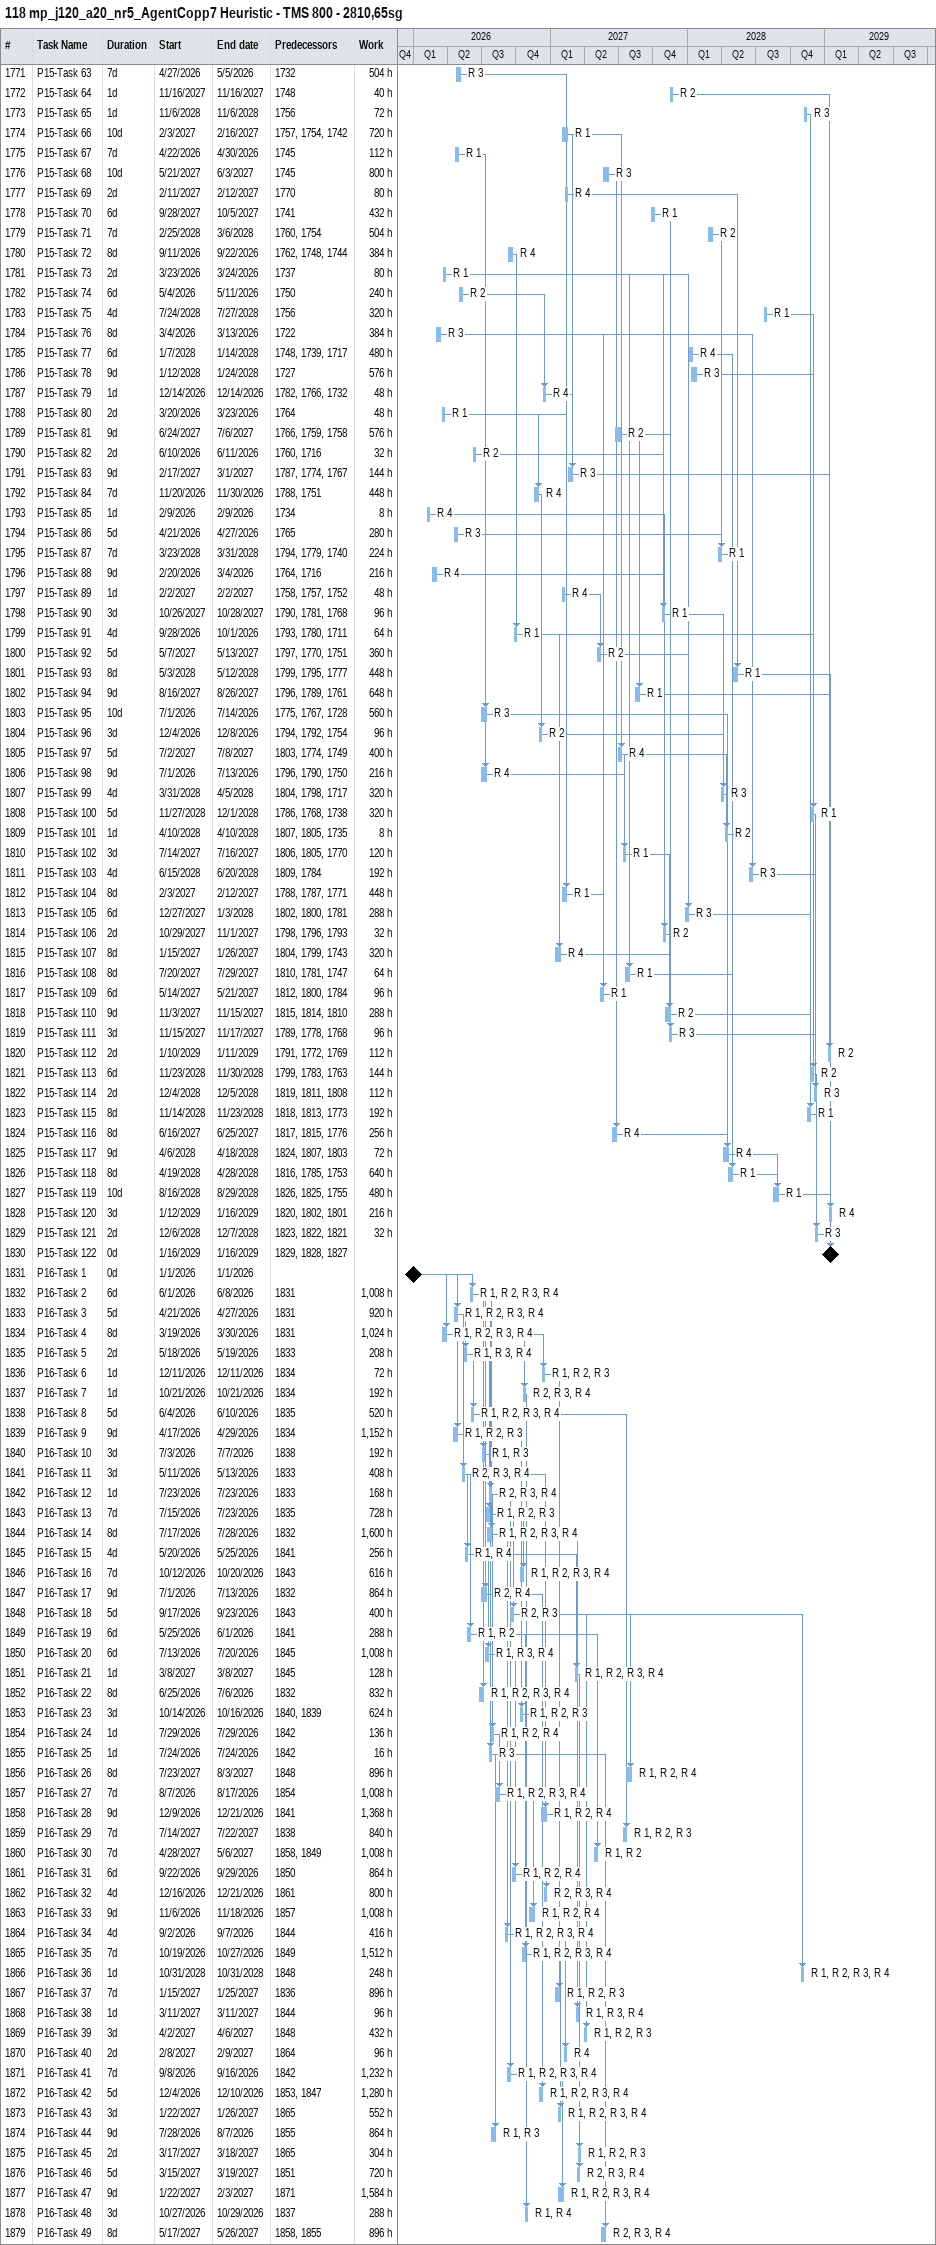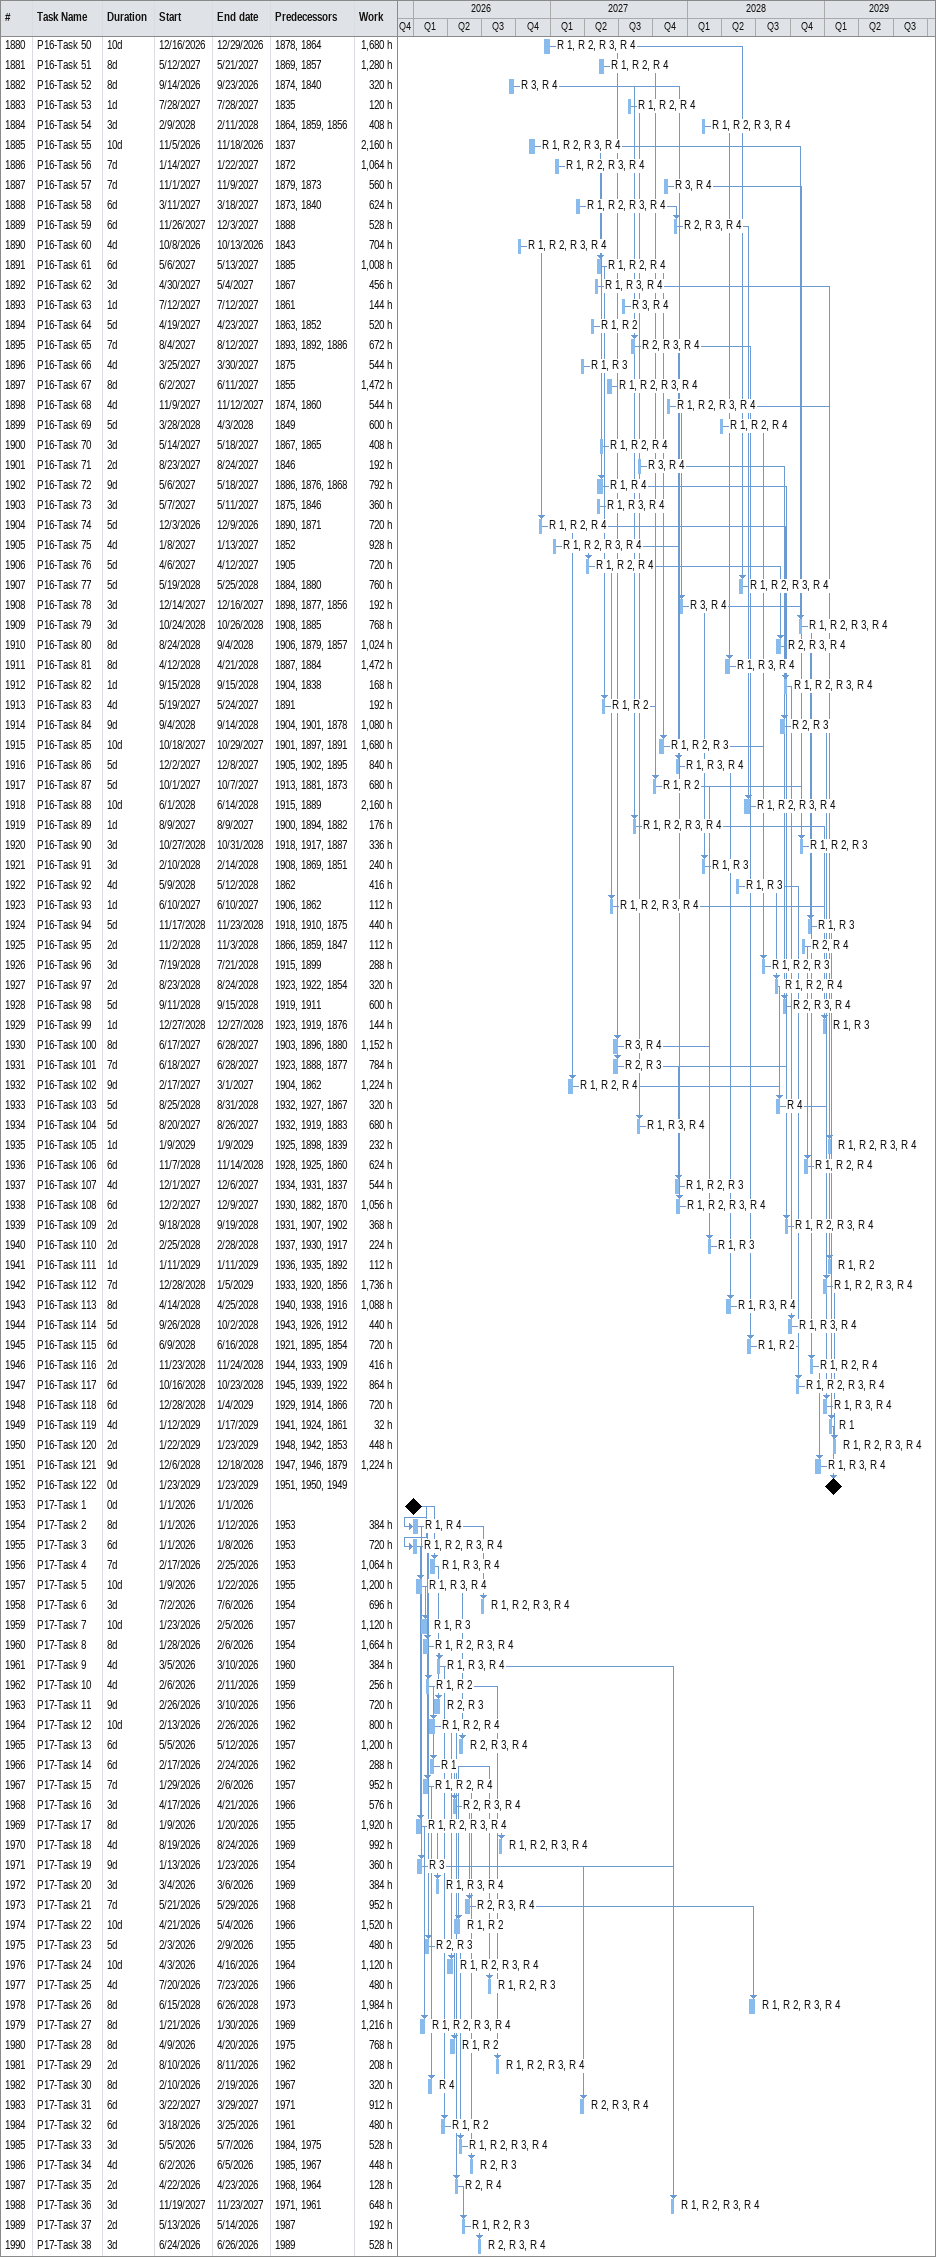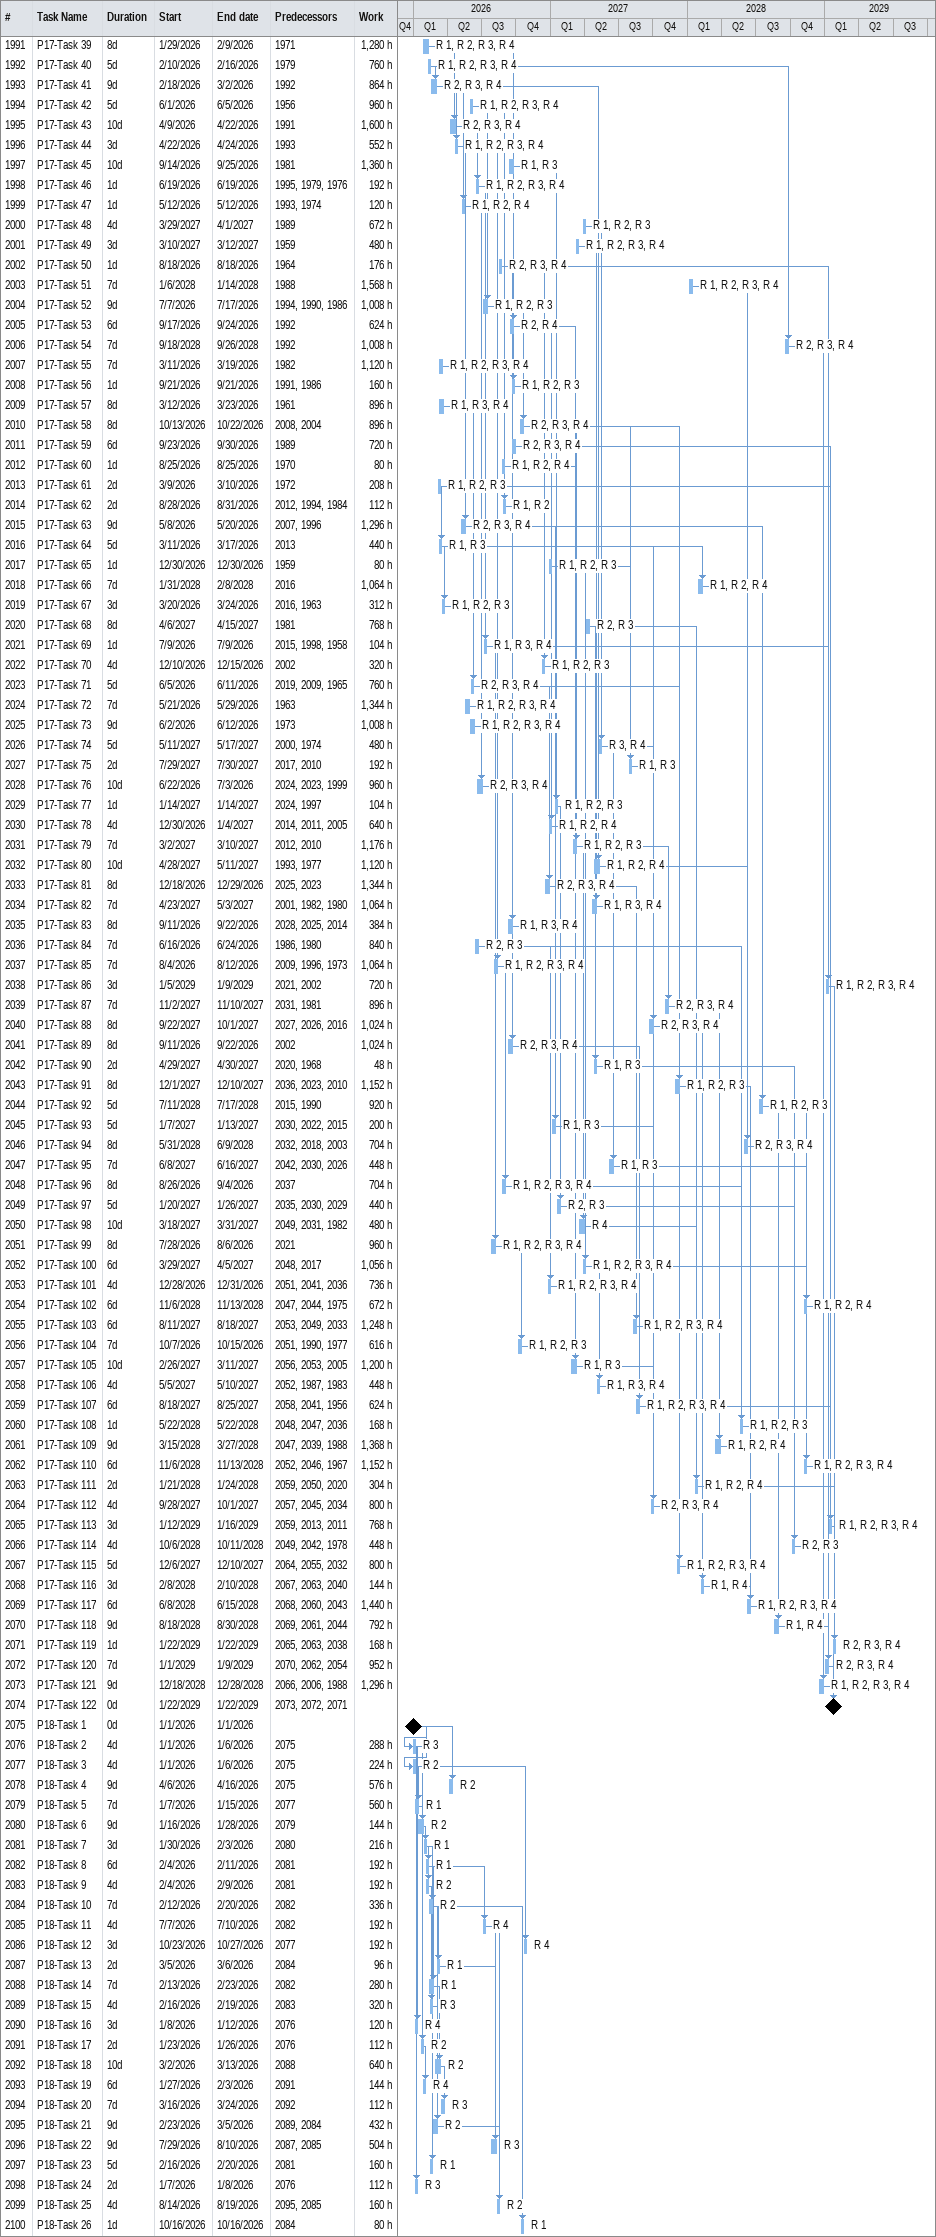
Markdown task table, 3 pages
118 mp_j120_a20_nr5_AgentCopp7 Heuristic - TMS 800 - 2810,65sg

| ID | Task | Duration | Start | Finish | Predecessors | Resources | Work (h) |
|---|---|---|---|---|---|---|---|
| 1771 | P15-Task 63 | 7d | 2026-04-27 | 2026-05-05 | 1732 | R 3 | 504 |
| 1772 | P15-Task 64 | 1d | 2027-11-16 | 2027-11-16 | 1748 | R 2 | 40 |
| 1773 | P15-Task 65 | 1d | 2028-11-06 | 2028-11-06 | 1756 | R 3 | 72 |
| 1774 | P15-Task 66 | 10d | 2027-02-03 | 2027-02-16 | 1757, 1754, 1742 | R 1 | 720 |
| 1775 | P15-Task 67 | 7d | 2026-04-22 | 2026-04-30 | 1745 | R 1 | 112 |
| 1776 | P15-Task 68 | 10d | 2027-05-21 | 2027-06-03 | 1745 | R 3 | 800 |
| 1777 | P15-Task 69 | 2d | 2027-02-11 | 2027-02-12 | 1770 | R 4 | 80 |
| 1778 | P15-Task 70 | 6d | 2027-09-28 | 2027-10-05 | 1741 | R 1 | 432 |
| 1779 | P15-Task 71 | 7d | 2028-02-25 | 2028-03-06 | 1760, 1754 | R 2 | 504 |
| 1780 | P15-Task 72 | 8d | 2026-09-11 | 2026-09-22 | 1762, 1748, 1744 | R 4 | 384 |
| 1781 | P15-Task 73 | 2d | 2026-03-23 | 2026-03-24 | 1737 | R 1 | 80 |
| 1782 | P15-Task 74 | 6d | 2026-05-04 | 2026-05-11 | 1750 | R 2 | 240 |
| 1783 | P15-Task 75 | 4d | 2028-07-24 | 2028-07-27 | 1756 | R 1 | 320 |
| 1784 | P15-Task 76 | 8d | 2026-03-04 | 2026-03-13 | 1722 | R 3 | 384 |
| 1785 | P15-Task 77 | 6d | 2028-01-07 | 2028-01-14 | 1748, 1739, 1717 | R 4 | 480 |
| 1786 | P15-Task 78 | 9d | 2028-01-12 | 2028-01-24 | 1727 | R 3 | 576 |
| 1787 | P15-Task 79 | 1d | 2026-12-14 | 2026-12-14 | 1782, 1766, 1732 | R 4 | 48 |
| 1788 | P15-Task 80 | 2d | 2026-03-20 | 2026-03-23 | 1764 | R 1 | 48 |
| 1789 | P15-Task 81 | 9d | 2027-06-24 | 2027-07-06 | 1766, 1759, 1758 | R 2 | 576 |
| 1790 | P15-Task 82 | 2d | 2026-06-10 | 2026-06-11 | 1760, 1716 | R 2 | 32 |
| 1791 | P15-Task 83 | 9d | 2027-02-17 | 2027-03-01 | 1787, 1774, 1767 | R 3 | 144 |
| 1792 | P15-Task 84 | 7d | 2026-11-20 | 2026-11-30 | 1788, 1751 | R 4 | 448 |
| 1793 | P15-Task 85 | 1d | 2026-02-09 | 2026-02-09 | 1734 | R 4 | 8 |
| 1794 | P15-Task 86 | 5d | 2026-04-21 | 2026-04-27 | 1765 | R 3 | 280 |
| 1795 | P15-Task 87 | 7d | 2028-03-23 | 2028-03-31 | 1794, 1779, 1740 | R 1 | 224 |
| 1796 | P15-Task 88 | 9d | 2026-02-20 | 2026-03-04 | 1764, 1716 | R 4 | 216 |
| 1797 | P15-Task 89 | 1d | 2027-02-02 | 2027-02-02 | 1758, 1757, 1752 | R 4 | 48 |
| 1798 | P15-Task 90 | 3d | 2027-10-26 | 2027-10-28 | 1790, 1781, 1768 | R 1 | 96 |
| 1799 | P15-Task 91 | 4d | 2026-09-28 | 2026-10-01 | 1793, 1780, 1711 | R 1 | 64 |
| 1800 | P15-Task 92 | 5d | 2027-05-07 | 2027-05-13 | 1797, 1770, 1751 | R 2 | 360 |
| 1801 | P15-Task 93 | 8d | 2028-05-03 | 2028-05-12 | 1799, 1795, 1777 | R 1 | 448 |
| 1802 | P15-Task 94 | 9d | 2027-08-16 | 2027-08-26 | 1796, 1789, 1761 | R 1 | 648 |
| 1803 | P15-Task 95 | 10d | 2026-07-01 | 2026-07-14 | 1775, 1767, 1728 | R 3 | 560 |
| 1804 | P15-Task 96 | 3d | 2026-12-04 | 2026-12-08 | 1794, 1792, 1754 | R 2 | 96 |
| 1805 | P15-Task 97 | 5d | 2027-07-02 | 2027-07-08 | 1803, 1774, 1749 | R 4 | 400 |
| 1806 | P15-Task 98 | 9d | 2026-07-01 | 2026-07-13 | 1796, 1790, 1750 | R 4 | 216 |
| 1807 | P15-Task 99 | 4d | 2028-03-31 | 2028-04-05 | 1804, 1798, 1717 | R 3 | 320 |
| 1808 | P15-Task 100 | 5d | 2028-11-27 | 2028-12-01 | 1786, 1768, 1738 | R 1 | 320 |
| 1809 | P15-Task 101 | 1d | 2028-04-10 | 2028-04-10 | 1807, 1805, 1735 | R 2 | 8 |
| 1810 | P15-Task 102 | 3d | 2027-07-14 | 2027-07-16 | 1806, 1805, 1770 | R 1 | 120 |
| 1811 | P15-Task 103 | 4d | 2028-06-15 | 2028-06-20 | 1809, 1784 | R 3 | 192 |
| 1812 | P15-Task 104 | 8d | 2027-02-03 | 2027-02-12 | 1788, 1787, 1771 | R 1 | 448 |
| 1813 | P15-Task 105 | 6d | 2027-12-27 | 2028-01-03 | 1802, 1800, 1781 | R 3 | 288 |
| 1814 | P15-Task 106 | 2d | 2027-10-29 | 2027-11-01 | 1798, 1796, 1793 | R 2 | 32 |
| 1815 | P15-Task 107 | 8d | 2027-01-15 | 2027-01-26 | 1804, 1799, 1743 | R 4 | 320 |
| 1816 | P15-Task 108 | 8d | 2027-07-20 | 2027-07-29 | 1810, 1781, 1747 | R 1 | 64 |
| 1817 | P15-Task 109 | 6d | 2027-05-14 | 2027-05-21 | 1812, 1800, 1784 | R 1 | 96 |
| 1818 | P15-Task 110 | 9d | 2027-11-03 | 2027-11-15 | 1815, 1814, 1810 | R 2 | 288 |
| 1819 | P15-Task 111 | 3d | 2027-11-15 | 2027-11-17 | 1789, 1778, 1768 | R 3 | 96 |
| 1820 | P15-Task 112 | 2d | 2029-01-10 | 2029-01-11 | 1791, 1772, 1769 | R 2 | 112 |
| 1821 | P15-Task 113 | 6d | 2028-11-23 | 2028-11-30 | 1799, 1783, 1763 | R 2 | 144 |
| 1822 | P15-Task 114 | 2d | 2028-12-04 | 2028-12-05 | 1819, 1811, 1808 | R 3 | 112 |
| 1823 | P15-Task 115 | 8d | 2028-11-14 | 2028-11-23 | 1818, 1813, 1773 | R 1 | 192 |
| 1824 | P15-Task 116 | 8d | 2027-06-16 | 2027-06-25 | 1817, 1815, 1776 | R 4 | 256 |
| 1825 | P15-Task 117 | 9d | 2028-04-06 | 2028-04-18 | 1824, 1807, 1803 | R 4 | 72 |
| 1826 | P15-Task 118 | 8d | 2028-04-19 | 2028-04-28 | 1816, 1785, 1753 | R 1 | 640 |
| 1827 | P15-Task 119 | 10d | 2028-08-16 | 2028-08-29 | 1826, 1825, 1755 | R 1 | 480 |
| 1828 | P15-Task 120 | 3d | 2029-01-12 | 2029-01-16 | 1820, 1802, 1801 | R 4 | 216 |
| 1829 | P15-Task 121 | 2d | 2028-12-06 | 2028-12-07 | 1823, 1822, 1821 | R 3 | 32 |
| 1830 | P15-Task 122 | 0d | 2029-01-16 | 2029-01-16 | 1829, 1828, 1827 |  |  |
| 1831 | P16-Task 1 | 0d | 2026-01-01 | 2026-01-01 |  |  |  |
| 1832 | P16-Task 2 | 6d | 2026-06-01 | 2026-06-08 | 1831 | R 1, R 2, R 3, R 4 | 1008 |
| 1833 | P16-Task 3 | 5d | 2026-04-21 | 2026-04-27 | 1831 | R 1, R 2, R 3, R 4 | 920 |
| 1834 | P16-Task 4 | 8d | 2026-03-19 | 2026-03-30 | 1831 | R 1, R 2, R 3, R 4 | 1024 |
| 1835 | P16-Task 5 | 2d | 2026-05-18 | 2026-05-19 | 1833 | R 1, R 3, R 4 | 208 |
| 1836 | P16-Task 6 | 1d | 2026-12-11 | 2026-12-11 | 1834 | R 1, R 2, R 3 | 72 |
| 1837 | P16-Task 7 | 1d | 2026-10-21 | 2026-10-21 | 1834 | R 2, R 3, R 4 | 192 |
| 1838 | P16-Task 8 | 5d | 2026-06-04 | 2026-06-10 | 1835 | R 1, R 2, R 3, R 4 | 520 |
| 1839 | P16-Task 9 | 9d | 2026-04-17 | 2026-04-29 | 1834 | R 1, R 2, R 3 | 1152 |
| 1840 | P16-Task 10 | 3d | 2026-07-03 | 2026-07-07 | 1838 | R 1, R 3 | 192 |
| 1841 | P16-Task 11 | 3d | 2026-05-11 | 2026-05-13 | 1833 | R 2, R 3, R 4 | 408 |
| 1842 | P16-Task 12 | 1d | 2026-07-23 | 2026-07-23 | 1833 | R 2, R 3, R 4 | 168 |
| 1843 | P16-Task 13 | 7d | 2026-07-15 | 2026-07-23 | 1835 | R 1, R 2, R 3 | 728 |
| 1844 | P16-Task 14 | 8d | 2026-07-17 | 2026-07-28 | 1832 | R 1, R 2, R 3, R 4 | 1600 |
| 1845 | P16-Task 15 | 4d | 2026-05-20 | 2026-05-25 | 1841 | R 1, R 4 | 256 |
| 1846 | P16-Task 16 | 7d | 2026-10-12 | 2026-10-20 | 1843 | R 1, R 2, R 3, R 4 | 616 |
| 1847 | P16-Task 17 | 9d | 2026-07-01 | 2026-07-13 | 1832 | R 2, R 4 | 864 |
| 1848 | P16-Task 18 | 5d | 2026-09-17 | 2026-09-23 | 1843 | R 2, R 3 | 400 |
| 1849 | P16-Task 19 | 6d | 2026-05-25 | 2026-06-01 | 1841 | R 1, R 2 | 288 |
| 1850 | P16-Task 20 | 6d | 2026-07-13 | 2026-07-20 | 1845 | R 1, R 3, R 4 | 1008 |
| 1851 | P16-Task 21 | 1d | 2027-03-08 | 2027-03-08 | 1845 | R 1, R 2, R 3, R 4 | 128 |
| 1852 | P16-Task 22 | 8d | 2026-06-25 | 2026-07-06 | 1832 | R 1, R 2, R 3, R 4 | 832 |
| 1853 | P16-Task 23 | 3d | 2026-10-14 | 2026-10-16 | 1840, 1839 | R 1, R 2, R 3 | 624 |
| 1854 | P16-Task 24 | 1d | 2026-07-29 | 2026-07-29 | 1842 | R 1, R 2, R 4 | 136 |
| 1855 | P16-Task 25 | 1d | 2026-07-24 | 2026-07-24 | 1842 | R 3 | 16 |
| 1856 | P16-Task 26 | 8d | 2027-07-23 | 2027-08-03 | 1848 | R 1, R 2, R 4 | 896 |
| 1857 | P16-Task 27 | 7d | 2026-08-07 | 2026-08-17 | 1854 | R 1, R 2, R 3, R 4 | 1008 |
| 1858 | P16-Task 28 | 9d | 2026-12-09 | 2026-12-21 | 1841 | R 1, R 2, R 4 | 1368 |
| 1859 | P16-Task 29 | 7d | 2027-07-14 | 2027-07-22 | 1838 | R 1, R 2, R 3 | 840 |
| 1860 | P16-Task 30 | 7d | 2027-04-28 | 2027-05-06 | 1858, 1849 | R 1, R 2 | 1008 |
| 1861 | P16-Task 31 | 6d | 2026-09-22 | 2026-09-29 | 1850 | R 1, R 2, R 4 | 864 |
| 1862 | P16-Task 32 | 4d | 2026-12-16 | 2026-12-21 | 1861 | R 2, R 3, R 4 | 800 |
| 1863 | P16-Task 33 | 9d | 2026-11-06 | 2026-11-18 | 1857 | R 1, R 2, R 4 | 1008 |
| 1864 | P16-Task 34 | 4d | 2026-09-02 | 2026-09-07 | 1844 | R 1, R 2, R 3, R 4 | 416 |
| 1865 | P16-Task 35 | 7d | 2026-10-19 | 2026-10-27 | 1849 | R 1, R 2, R 3, R 4 | 1512 |
| 1866 | P16-Task 36 | 1d | 2028-10-31 | 2028-10-31 | 1848 | R 1, R 2, R 3, R 4 | 248 |
| 1867 | P16-Task 37 | 7d | 2027-01-15 | 2027-01-25 | 1836 | R 1, R 2, R 3 | 896 |
| 1868 | P16-Task 38 | 1d | 2027-03-11 | 2027-03-11 | 1844 | R 1, R 3, R 4 | 96 |
| 1869 | P16-Task 39 | 3d | 2027-04-02 | 2027-04-06 | 1848 | R 1, R 2, R 3 | 432 |
| 1870 | P16-Task 40 | 2d | 2027-02-08 | 2027-02-09 | 1864 | R 4 | 96 |
| 1871 | P16-Task 41 | 7d | 2026-09-08 | 2026-09-16 | 1842 | R 1, R 2, R 3, R 4 | 1232 |
| 1872 | P16-Task 42 | 5d | 2026-12-04 | 2026-12-10 | 1853, 1847 | R 1, R 2, R 3, R 4 | 1280 |
| 1873 | P16-Task 43 | 3d | 2027-01-22 | 2027-01-26 | 1865 | R 1, R 2, R 3, R 4 | 552 |
| 1874 | P16-Task 44 | 9d | 2026-07-28 | 2026-08-07 | 1855 | R 1, R 3 | 864 |
| 1875 | P16-Task 45 | 2d | 2027-03-17 | 2027-03-18 | 1865 | R 1, R 2, R 3 | 304 |
| 1876 | P16-Task 46 | 5d | 2027-03-15 | 2027-03-19 | 1851 | R 2, R 3, R 4 | 720 |
| 1877 | P16-Task 47 | 9d | 2027-01-22 | 2027-02-03 | 1871 | R 1, R 2, R 3, R 4 | 1584 |
| 1878 | P16-Task 48 | 3d | 2026-10-27 | 2026-10-29 | 1837 | R 1, R 4 | 288 |
| 1879 | P16-Task 49 | 8d | 2027-05-17 | 2027-05-26 | 1858, 1855 | R 2, R 3, R 4 | 896 |
| 1880 | P16-Task 50 | 10d | 2026-12-16 | 2026-12-29 | 1878, 1864 | R 1, R 2, R 3, R 4 | 1680 |
| 1881 | P16-Task 51 | 8d | 2027-05-12 | 2027-05-21 | 1869, 1857 | R 1, R 2, R 4 | 1280 |
| 1882 | P16-Task 52 | 8d | 2026-09-14 | 2026-09-23 | 1874, 1840 | R 3, R 4 | 320 |
| 1883 | P16-Task 53 | 1d | 2027-07-28 | 2027-07-28 | 1835 | R 1, R 2, R 4 | 120 |
| 1884 | P16-Task 54 | 3d | 2028-02-09 | 2028-02-11 | 1864, 1859, 1856 | R 1, R 2, R 3, R 4 | 408 |
| 1885 | P16-Task 55 | 10d | 2026-11-05 | 2026-11-18 | 1837 | R 1, R 2, R 3, R 4 | 2160 |
| 1886 | P16-Task 56 | 7d | 2027-01-14 | 2027-01-22 | 1872 | R 1, R 2, R 3, R 4 | 1064 |
| 1887 | P16-Task 57 | 7d | 2027-11-01 | 2027-11-09 | 1879, 1873 | R 3, R 4 | 560 |
| 1888 | P16-Task 58 | 6d | 2027-03-11 | 2027-03-18 | 1873, 1840 | R 1, R 2, R 3, R 4 | 624 |
| 1889 | P16-Task 59 | 6d | 2027-11-26 | 2027-12-03 | 1888 | R 2, R 3, R 4 | 528 |
| 1890 | P16-Task 60 | 4d | 2026-10-08 | 2026-10-13 | 1843 | R 1, R 2, R 3, R 4 | 704 |
| 1891 | P16-Task 61 | 6d | 2027-05-06 | 2027-05-13 | 1885 | R 1, R 2, R 4 | 1008 |
| 1892 | P16-Task 62 | 3d | 2027-04-30 | 2027-05-04 | 1867 | R 1, R 3, R 4 | 456 |
| 1893 | P16-Task 63 | 1d | 2027-07-12 | 2027-07-12 | 1861 | R 3, R 4 | 144 |
| 1894 | P16-Task 64 | 5d | 2027-04-19 | 2027-04-23 | 1863, 1852 | R 1, R 2 | 520 |
| 1895 | P16-Task 65 | 7d | 2027-08-04 | 2027-08-12 | 1893, 1892, 1886 | R 2, R 3, R 4 | 672 |
| 1896 | P16-Task 66 | 4d | 2027-03-25 | 2027-03-30 | 1875 | R 1, R 3 | 544 |
| 1897 | P16-Task 67 | 8d | 2027-06-02 | 2027-06-11 | 1855 | R 1, R 2, R 3, R 4 | 1472 |
| 1898 | P16-Task 68 | 4d | 2027-11-09 | 2027-11-12 | 1874, 1860 | R 1, R 2, R 3, R 4 | 544 |
| 1899 | P16-Task 69 | 5d | 2028-03-28 | 2028-04-03 | 1849 | R 1, R 2, R 4 | 600 |
| 1900 | P16-Task 70 | 3d | 2027-05-14 | 2027-05-18 | 1867, 1865 | R 1, R 2, R 4 | 408 |
| 1901 | P16-Task 71 | 2d | 2027-08-23 | 2027-08-24 | 1846 | R 3, R 4 | 192 |
| 1902 | P16-Task 72 | 9d | 2027-05-06 | 2027-05-18 | 1886, 1876, 1868 | R 1, R 4 | 792 |
| 1903 | P16-Task 73 | 3d | 2027-05-07 | 2027-05-11 | 1875, 1846 | R 1, R 3, R 4 | 360 |
| 1904 | P16-Task 74 | 5d | 2026-12-03 | 2026-12-09 | 1890, 1871 | R 1, R 2, R 4 | 720 |
| 1905 | P16-Task 75 | 4d | 2027-01-08 | 2027-01-13 | 1852 | R 1, R 2, R 3, R 4 | 928 |
| 1906 | P16-Task 76 | 5d | 2027-04-06 | 2027-04-12 | 1905 | R 1, R 2, R 4 | 720 |
| 1907 | P16-Task 77 | 5d | 2028-05-19 | 2028-05-25 | 1884, 1880 | R 1, R 2, R 3, R 4 | 760 |
| 1908 | P16-Task 78 | 3d | 2027-12-14 | 2027-12-16 | 1898, 1877, 1856 | R 3, R 4 | 192 |
| 1909 | P16-Task 79 | 3d | 2028-10-24 | 2028-10-26 | 1908, 1885 | R 1, R 2, R 3, R 4 | 768 |
| 1910 | P16-Task 80 | 8d | 2028-08-24 | 2028-09-04 | 1906, 1879, 1857 | R 2, R 3, R 4 | 1024 |
| 1911 | P16-Task 81 | 8d | 2028-04-12 | 2028-04-21 | 1887, 1884 | R 1, R 3, R 4 | 1472 |
| 1912 | P16-Task 82 | 1d | 2028-09-15 | 2028-09-15 | 1904, 1838 | R 1, R 2, R 3, R 4 | 168 |
| 1913 | P16-Task 83 | 4d | 2027-05-19 | 2027-05-24 | 1891 | R 1, R 2 | 192 |
| 1914 | P16-Task 84 | 9d | 2028-09-04 | 2028-09-14 | 1904, 1901, 1878 | R 2, R 3 | 1080 |
| 1915 | P16-Task 85 | 10d | 2027-10-18 | 2027-10-29 | 1901, 1897, 1891 | R 1, R 2, R 3 | 1680 |
| 1916 | P16-Task 86 | 5d | 2027-12-02 | 2027-12-08 | 1905, 1902, 1895 | R 1, R 3, R 4 | 840 |
| 1917 | P16-Task 87 | 5d | 2027-10-01 | 2027-10-07 | 1913, 1881, 1873 | R 1, R 2 | 680 |
| 1918 | P16-Task 88 | 10d | 2028-06-01 | 2028-06-14 | 1915, 1889 | R 1, R 2, R 3, R 4 | 2160 |
| 1919 | P16-Task 89 | 1d | 2027-08-09 | 2027-08-09 | 1900, 1894, 1882 | R 1, R 2, R 3, R 4 | 176 |
| 1920 | P16-Task 90 | 3d | 2028-10-27 | 2028-10-31 | 1918, 1917, 1887 | R 1, R 2, R 3 | 336 |
| 1921 | P16-Task 91 | 3d | 2028-02-10 | 2028-02-14 | 1908, 1869, 1851 | R 1, R 3 | 240 |
| 1922 | P16-Task 92 | 4d | 2028-05-09 | 2028-05-12 | 1862 | R 1, R 3 | 416 |
| 1923 | P16-Task 93 | 1d | 2027-06-10 | 2027-06-10 | 1906, 1862 | R 1, R 2, R 3, R 4 | 112 |
| 1924 | P16-Task 94 | 5d | 2028-11-17 | 2028-11-23 | 1918, 1910, 1875 | R 1, R 3 | 440 |
| 1925 | P16-Task 95 | 2d | 2028-11-02 | 2028-11-03 | 1866, 1859, 1847 | R 2, R 4 | 112 |
| 1926 | P16-Task 96 | 3d | 2028-07-19 | 2028-07-21 | 1915, 1899 | R 1, R 2, R 3 | 288 |
| 1927 | P16-Task 97 | 2d | 2028-08-23 | 2028-08-24 | 1923, 1922, 1854 | R 1, R 2, R 4 | 320 |
| 1928 | P16-Task 98 | 5d | 2028-09-11 | 2028-09-15 | 1919, 1911 | R 2, R 3, R 4 | 600 |
| 1929 | P16-Task 99 | 1d | 2028-12-27 | 2028-12-27 | 1923, 1919, 1876 | R 1, R 3 | 144 |
| 1930 | P16-Task 100 | 8d | 2027-06-17 | 2027-06-28 | 1903, 1896, 1880 | R 3, R 4 | 1152 |
| 1931 | P16-Task 101 | 7d | 2027-06-18 | 2027-06-28 | 1923, 1888, 1877 | R 2, R 3 | 784 |
| 1932 | P16-Task 102 | 9d | 2027-02-17 | 2027-03-01 | 1904, 1862 | R 1, R 2, R 4 | 1224 |
| 1933 | P16-Task 103 | 5d | 2028-08-25 | 2028-08-31 | 1932, 1927, 1867 | R 4 | 320 |
| 1934 | P16-Task 104 | 5d | 2027-08-20 | 2027-08-26 | 1932, 1919, 1883 | R 1, R 3, R 4 | 680 |
| 1935 | P16-Task 105 | 1d | 2029-01-09 | 2029-01-09 | 1925, 1898, 1839 | R 1, R 2, R 3, R 4 | 232 |
| 1936 | P16-Task 106 | 6d | 2028-11-07 | 2028-11-14 | 1928, 1925, 1860 | R 1, R 2, R 4 | 624 |
| 1937 | P16-Task 107 | 4d | 2027-12-01 | 2027-12-06 | 1934, 1931, 1837 | R 1, R 2, R 3 | 544 |
| 1938 | P16-Task 108 | 6d | 2027-12-02 | 2027-12-09 | 1930, 1882, 1870 | R 1, R 2, R 3, R 4 | 1056 |
| 1939 | P16-Task 109 | 2d | 2028-09-18 | 2028-09-19 | 1931, 1907, 1902 | R 1, R 2, R 3, R 4 | 368 |
| 1940 | P16-Task 110 | 2d | 2028-02-25 | 2028-02-28 | 1937, 1930, 1917 | R 1, R 3 | 224 |
| 1941 | P16-Task 111 | 1d | 2029-01-11 | 2029-01-11 | 1936, 1935, 1892 | R 1, R 2 | 112 |
| 1942 | P16-Task 112 | 7d | 2028-12-28 | 2029-01-05 | 1933, 1920, 1856 | R 1, R 2, R 3, R 4 | 1736 |
| 1943 | P16-Task 113 | 8d | 2028-04-14 | 2028-04-25 | 1940, 1938, 1916 | R 1, R 3, R 4 | 1088 |
| 1944 | P16-Task 114 | 5d | 2028-09-26 | 2028-10-02 | 1943, 1926, 1912 | R 1, R 3, R 4 | 440 |
| 1945 | P16-Task 115 | 6d | 2028-06-09 | 2028-06-16 | 1921, 1895, 1854 | R 1, R 2 | 720 |
| 1946 | P16-Task 116 | 2d | 2028-11-23 | 2028-11-24 | 1944, 1933, 1909 | R 1, R 2, R 4 | 416 |
| 1947 | P16-Task 117 | 6d | 2028-10-16 | 2028-10-23 | 1945, 1939, 1922 | R 1, R 2, R 3, R 4 | 864 |
| 1948 | P16-Task 118 | 6d | 2028-12-28 | 2029-01-04 | 1929, 1914, 1866 | R 1, R 3, R 4 | 720 |
| 1949 | P16-Task 119 | 4d | 2029-01-12 | 2029-01-17 | 1941, 1924, 1861 | R 1 | 32 |
| 1950 | P16-Task 120 | 2d | 2029-01-22 | 2029-01-23 | 1948, 1942, 1853 | R 1, R 2, R 3, R 4 | 448 |
| 1951 | P16-Task 121 | 9d | 2028-12-06 | 2028-12-18 | 1947, 1946, 1879 | R 1, R 3, R 4 | 1224 |
| 1952 | P16-Task 122 | 0d | 2029-01-23 | 2029-01-23 | 1951, 1950, 1949 |  |  |
| 1953 | P17-Task 1 | 0d | 2026-01-01 | 2026-01-01 |  |  |  |
| 1954 | P17-Task 2 | 8d | 2026-01-01 | 2026-01-12 | 1953 | R 1, R 4 | 384 |
| 1955 | P17-Task 3 | 6d | 2026-01-01 | 2026-01-08 | 1953 | R 1, R 2, R 3, R 4 | 720 |
| 1956 | P17-Task 4 | 7d | 2026-02-17 | 2026-02-25 | 1953 | R 1, R 3, R 4 | 1064 |
| 1957 | P17-Task 5 | 10d | 2026-01-09 | 2026-01-22 | 1955 | R 1, R 3, R 4 | 1200 |
| 1958 | P17-Task 6 | 3d | 2026-07-02 | 2026-07-06 | 1954 | R 1, R 2, R 3, R 4 | 696 |
| 1959 | P17-Task 7 | 10d | 2026-01-23 | 2026-02-05 | 1957 | R 1, R 3 | 1120 |
| 1960 | P17-Task 8 | 8d | 2026-01-28 | 2026-02-06 | 1954 | R 1, R 2, R 3, R 4 | 1664 |
| 1961 | P17-Task 9 | 4d | 2026-03-05 | 2026-03-10 | 1960 | R 1, R 3, R 4 | 384 |
| 1962 | P17-Task 10 | 4d | 2026-02-06 | 2026-02-11 | 1959 | R 1, R 2 | 256 |
| 1963 | P17-Task 11 | 9d | 2026-02-26 | 2026-03-10 | 1956 | R 2, R 3 | 720 |
| 1964 | P17-Task 12 | 10d | 2026-02-13 | 2026-02-26 | 1962 | R 1, R 2, R 4 | 800 |
| 1965 | P17-Task 13 | 6d | 2026-05-05 | 2026-05-12 | 1957 | R 2, R 3, R 4 | 1200 |
| 1966 | P17-Task 14 | 6d | 2026-02-17 | 2026-02-24 | 1962 | R 1 | 288 |
| 1967 | P17-Task 15 | 7d | 2026-01-29 | 2026-02-06 | 1957 | R 1, R 2, R 4 | 952 |
| 1968 | P17-Task 16 | 3d | 2026-04-17 | 2026-04-21 | 1966 | R 2, R 3, R 4 | 576 |
| 1969 | P17-Task 17 | 8d | 2026-01-09 | 2026-01-20 | 1955 | R 1, R 2, R 3, R 4 | 1920 |
| 1970 | P17-Task 18 | 4d | 2026-08-19 | 2026-08-24 | 1969 | R 1, R 2, R 3, R 4 | 992 |
| 1971 | P17-Task 19 | 9d | 2026-01-13 | 2026-01-23 | 1954 | R 3 | 360 |
| 1972 | P17-Task 20 | 3d | 2026-03-04 | 2026-03-06 | 1969 | R 1, R 3, R 4 | 384 |
| 1973 | P17-Task 21 | 7d | 2026-05-21 | 2026-05-29 | 1968 | R 2, R 3, R 4 | 952 |
| 1974 | P17-Task 22 | 10d | 2026-04-21 | 2026-05-04 | 1966 | R 1, R 2 | 1520 |
| 1975 | P17-Task 23 | 5d | 2026-02-03 | 2026-02-09 | 1955 | R 2, R 3 | 480 |
| 1976 | P17-Task 24 | 10d | 2026-04-03 | 2026-04-16 | 1964 | R 1, R 2, R 3, R 4 | 1120 |
| 1977 | P17-Task 25 | 4d | 2026-07-20 | 2026-07-23 | 1966 | R 1, R 2, R 3 | 480 |
| 1978 | P17-Task 26 | 8d | 2028-06-15 | 2028-06-26 | 1973 | R 1, R 2, R 3, R 4 | 1984 |
| 1979 | P17-Task 27 | 8d | 2026-01-21 | 2026-01-30 | 1969 | R 1, R 2, R 3, R 4 | 1216 |
| 1980 | P17-Task 28 | 8d | 2026-04-09 | 2026-04-20 | 1975 | R 1, R 2 | 768 |
| 1981 | P17-Task 29 | 2d | 2026-08-10 | 2026-08-11 | 1962 | R 1, R 2, R 3, R 4 | 208 |
| 1982 | P17-Task 30 | 8d | 2026-02-10 | 2026-02-19 | 1967 | R 4 | 320 |
| 1983 | P17-Task 31 | 6d | 2027-03-22 | 2027-03-29 | 1971 | R 2, R 3, R 4 | 912 |
| 1984 | P17-Task 32 | 6d | 2026-03-18 | 2026-03-25 | 1961 | R 1, R 2 | 480 |
| 1985 | P17-Task 33 | 3d | 2026-05-05 | 2026-05-07 | 1984, 1975 | R 1, R 2, R 3, R 4 | 528 |
| 1986 | P17-Task 34 | 4d | 2026-06-02 | 2026-06-05 | 1985, 1967 | R 2, R 3 | 448 |
| 1987 | P17-Task 35 | 2d | 2026-04-22 | 2026-04-23 | 1968, 1964 | R 2, R 4 | 128 |
| 1988 | P17-Task 36 | 3d | 2027-11-19 | 2027-11-23 | 1971, 1961 | R 1, R 2, R 3, R 4 | 648 |
| 1989 | P17-Task 37 | 2d | 2026-05-13 | 2026-05-14 | 1987 | R 1, R 2, R 3 | 192 |
| 1990 | P17-Task 38 | 3d | 2026-06-24 | 2026-06-26 | 1989 | R 2, R 3, R 4 | 528 |
| 1991 | P17-Task 39 | 8d | 2026-01-29 | 2026-02-09 | 1971 | R 1, R 2, R 3, R 4 | 1280 |
| 1992 | P17-Task 40 | 5d | 2026-02-10 | 2026-02-16 | 1979 | R 1, R 2, R 3, R 4 | 760 |
| 1993 | P17-Task 41 | 9d | 2026-02-18 | 2026-03-02 | 1992 | R 2, R 3, R 4 | 864 |
| 1994 | P17-Task 42 | 5d | 2026-06-01 | 2026-06-05 | 1956 | R 1, R 2, R 3, R 4 | 960 |
| 1995 | P17-Task 43 | 10d | 2026-04-09 | 2026-04-22 | 1991 | R 2, R 3, R 4 | 1600 |
| 1996 | P17-Task 44 | 3d | 2026-04-22 | 2026-04-24 | 1993 | R 1, R 2, R 3, R 4 | 552 |
| 1997 | P17-Task 45 | 10d | 2026-09-14 | 2026-09-25 | 1981 | R 1, R 3 | 1360 |
| 1998 | P17-Task 46 | 1d | 2026-06-19 | 2026-06-19 | 1995, 1979, 1976 | R 1, R 2, R 3, R 4 | 192 |
| 1999 | P17-Task 47 | 1d | 2026-05-12 | 2026-05-12 | 1993, 1974 | R 1, R 2, R 4 | 120 |
| 2000 | P17-Task 48 | 4d | 2027-03-29 | 2027-04-01 | 1989 | R 1, R 2, R 3 | 672 |
| 2001 | P17-Task 49 | 3d | 2027-03-10 | 2027-03-12 | 1959 | R 1, R 2, R 3, R 4 | 480 |
| 2002 | P17-Task 50 | 1d | 2026-08-18 | 2026-08-18 | 1964 | R 2, R 3, R 4 | 176 |
| 2003 | P17-Task 51 | 7d | 2028-01-06 | 2028-01-14 | 1988 | R 1, R 2, R 3, R 4 | 1568 |
| 2004 | P17-Task 52 | 9d | 2026-07-07 | 2026-07-17 | 1994, 1990, 1986 | R 1, R 2, R 3 | 1008 |
| 2005 | P17-Task 53 | 6d | 2026-09-17 | 2026-09-24 | 1992 | R 2, R 4 | 624 |
| 2006 | P17-Task 54 | 7d | 2028-09-18 | 2028-09-26 | 1992 | R 2, R 3, R 4 | 1008 |
| 2007 | P17-Task 55 | 7d | 2026-03-11 | 2026-03-19 | 1982 | R 1, R 2, R 3, R 4 | 1120 |
| 2008 | P17-Task 56 | 1d | 2026-09-21 | 2026-09-21 | 1991, 1986 | R 1, R 2, R 3 | 160 |
| 2009 | P17-Task 57 | 8d | 2026-03-12 | 2026-03-23 | 1961 | R 1, R 3, R 4 | 896 |
| 2010 | P17-Task 58 | 8d | 2026-10-13 | 2026-10-22 | 2008, 2004 | R 2, R 3, R 4 | 896 |
| 2011 | P17-Task 59 | 6d | 2026-09-23 | 2026-09-30 | 1989 | R 2, R 3, R 4 | 720 |
| 2012 | P17-Task 60 | 1d | 2026-08-25 | 2026-08-25 | 1970 | R 1, R 2, R 4 | 80 |
| 2013 | P17-Task 61 | 2d | 2026-03-09 | 2026-03-10 | 1972 | R 1, R 2, R 3 | 208 |
| 2014 | P17-Task 62 | 2d | 2026-08-28 | 2026-08-31 | 2012, 1994, 1984 | R 1, R 2 | 112 |
| 2015 | P17-Task 63 | 9d | 2026-05-08 | 2026-05-20 | 2007, 1996 | R 2, R 3, R 4 | 1296 |
| 2016 | P17-Task 64 | 5d | 2026-03-11 | 2026-03-17 | 2013 | R 1, R 3 | 440 |
| 2017 | P17-Task 65 | 1d | 2026-12-30 | 2026-12-30 | 1959 | R 1, R 2, R 3 | 80 |
| 2018 | P17-Task 66 | 7d | 2028-01-31 | 2028-02-08 | 2016 | R 1, R 2, R 4 | 1064 |
| 2019 | P17-Task 67 | 3d | 2026-03-20 | 2026-03-24 | 2016, 1963 | R 1, R 2, R 3 | 312 |
| 2020 | P17-Task 68 | 8d | 2027-04-06 | 2027-04-15 | 1981 | R 2, R 3 | 768 |
| 2021 | P17-Task 69 | 1d | 2026-07-09 | 2026-07-09 | 2015, 1998, 1958 | R 1, R 3, R 4 | 104 |
| 2022 | P17-Task 70 | 4d | 2026-12-10 | 2026-12-15 | 2002 | R 1, R 2, R 3 | 320 |
| 2023 | P17-Task 71 | 5d | 2026-06-05 | 2026-06-11 | 2019, 2009, 1965 | R 2, R 3, R 4 | 760 |
| 2024 | P17-Task 72 | 7d | 2026-05-21 | 2026-05-29 | 1963 | R 1, R 2, R 3, R 4 | 1344 |
| 2025 | P17-Task 73 | 9d | 2026-06-02 | 2026-06-12 | 1973 | R 1, R 2, R 3, R 4 | 1008 |
| 2026 | P17-Task 74 | 5d | 2027-05-11 | 2027-05-17 | 2000, 1974 | R 3, R 4 | 480 |
| 2027 | P17-Task 75 | 2d | 2027-07-29 | 2027-07-30 | 2017, 2010 | R 1, R 3 | 192 |
| 2028 | P17-Task 76 | 10d | 2026-06-22 | 2026-07-03 | 2024, 2023, 1999 | R 2, R 3, R 4 | 960 |
| 2029 | P17-Task 77 | 1d | 2027-01-14 | 2027-01-14 | 2024, 1997 | R 1, R 2, R 3 | 104 |
| 2030 | P17-Task 78 | 4d | 2026-12-30 | 2027-01-04 | 2014, 2011, 2005 | R 1, R 2, R 4 | 640 |
| 2031 | P17-Task 79 | 7d | 2027-03-02 | 2027-03-10 | 2012, 2010 | R 1, R 2, R 3 | 1176 |
| 2032 | P17-Task 80 | 10d | 2027-04-28 | 2027-05-11 | 1993, 1977 | R 1, R 2, R 4 | 1120 |
| 2033 | P17-Task 81 | 8d | 2026-12-18 | 2026-12-29 | 2025, 2023 | R 2, R 3, R 4 | 1344 |
| 2034 | P17-Task 82 | 7d | 2027-04-23 | 2027-05-03 | 2001, 1982, 1980 | R 1, R 3, R 4 | 1064 |
| 2035 | P17-Task 83 | 8d | 2026-09-11 | 2026-09-22 | 2028, 2025, 2014 | R 1, R 3, R 4 | 384 |
| 2036 | P17-Task 84 | 7d | 2026-06-16 | 2026-06-24 | 1986, 1980 | R 2, R 3 | 840 |
| 2037 | P17-Task 85 | 7d | 2026-08-04 | 2026-08-12 | 2009, 1996, 1973 | R 1, R 2, R 3, R 4 | 1064 |
| 2038 | P17-Task 86 | 3d | 2029-01-05 | 2029-01-09 | 2021, 2002 | R 1, R 2, R 3, R 4 | 720 |
| 2039 | P17-Task 87 | 7d | 2027-11-02 | 2027-11-10 | 2031, 1981 | R 2, R 3, R 4 | 896 |
| 2040 | P17-Task 88 | 8d | 2027-09-22 | 2027-10-01 | 2027, 2026, 2016 | R 2, R 3, R 4 | 1024 |
| 2041 | P17-Task 89 | 8d | 2026-09-11 | 2026-09-22 | 2002 | R 2, R 3, R 4 | 1024 |
| 2042 | P17-Task 90 | 2d | 2027-04-29 | 2027-04-30 | 2020, 1968 | R 1, R 3 | 48 |
| 2043 | P17-Task 91 | 8d | 2027-12-01 | 2027-12-10 | 2036, 2023, 2010 | R 1, R 2, R 3 | 1152 |
| 2044 | P17-Task 92 | 5d | 2028-07-11 | 2028-07-17 | 2015, 1990 | R 1, R 2, R 3 | 920 |
| 2045 | P17-Task 93 | 5d | 2027-01-07 | 2027-01-13 | 2030, 2022, 2015 | R 1, R 3 | 200 |
| 2046 | P17-Task 94 | 8d | 2028-05-31 | 2028-06-09 | 2032, 2018, 2003 | R 2, R 3, R 4 | 704 |
| 2047 | P17-Task 95 | 7d | 2027-06-08 | 2027-06-16 | 2042, 2030, 2026 | R 1, R 3 | 448 |
| 2048 | P17-Task 96 | 8d | 2026-08-26 | 2026-09-04 | 2037 | R 1, R 2, R 3, R 4 | 704 |
| 2049 | P17-Task 97 | 5d | 2027-01-20 | 2027-01-26 | 2035, 2030, 2029 | R 2, R 3 | 440 |
| 2050 | P17-Task 98 | 10d | 2027-03-18 | 2027-03-31 | 2049, 2031, 1982 | R 4 | 480 |
| 2051 | P17-Task 99 | 8d | 2026-07-28 | 2026-08-06 | 2021 | R 1, R 2, R 3, R 4 | 960 |
| 2052 | P17-Task 100 | 6d | 2027-03-29 | 2027-04-05 | 2048, 2017 | R 1, R 2, R 3, R 4 | 1056 |
| 2053 | P17-Task 101 | 4d | 2026-12-28 | 2026-12-31 | 2051, 2041, 2036 | R 1, R 2, R 3, R 4 | 736 |
| 2054 | P17-Task 102 | 6d | 2028-11-06 | 2028-11-13 | 2047, 2044, 1975 | R 1, R 2, R 4 | 672 |
| 2055 | P17-Task 103 | 6d | 2027-08-11 | 2027-08-18 | 2053, 2049, 2033 | R 1, R 2, R 3, R 4 | 1248 |
| 2056 | P17-Task 104 | 7d | 2026-10-07 | 2026-10-15 | 2051, 1990, 1977 | R 1, R 2, R 3 | 616 |
| 2057 | P17-Task 105 | 10d | 2027-02-26 | 2027-03-11 | 2056, 2053, 2005 | R 1, R 3 | 1200 |
| 2058 | P17-Task 106 | 4d | 2027-05-05 | 2027-05-10 | 2052, 1987, 1983 | R 1, R 3, R 4 | 448 |
| 2059 | P17-Task 107 | 6d | 2027-08-18 | 2027-08-25 | 2058, 2041, 1956 | R 1, R 2, R 3, R 4 | 624 |
| 2060 | P17-Task 108 | 1d | 2028-05-22 | 2028-05-22 | 2048, 2047, 2036 | R 1, R 2, R 3 | 168 |
| 2061 | P17-Task 109 | 9d | 2028-03-15 | 2028-03-27 | 2047, 2039, 1988 | R 1, R 2, R 4 | 1368 |
| 2062 | P17-Task 110 | 6d | 2028-11-06 | 2028-11-13 | 2052, 2046, 1967 | R 1, R 2, R 3, R 4 | 1152 |
| 2063 | P17-Task 111 | 2d | 2028-01-21 | 2028-01-24 | 2059, 2050, 2020 | R 1, R 2, R 4 | 304 |
| 2064 | P17-Task 112 | 4d | 2027-09-28 | 2027-10-01 | 2057, 2045, 2034 | R 2, R 3, R 4 | 800 |
| 2065 | P17-Task 113 | 3d | 2029-01-12 | 2029-01-16 | 2059, 2013, 2011 | R 1, R 2, R 3, R 4 | 768 |
| 2066 | P17-Task 114 | 4d | 2028-10-06 | 2028-10-11 | 2049, 2042, 1978 | R 2, R 3 | 448 |
| 2067 | P17-Task 115 | 5d | 2027-12-06 | 2027-12-10 | 2064, 2055, 2032 | R 1, R 2, R 3, R 4 | 800 |
| 2068 | P17-Task 116 | 3d | 2028-02-08 | 2028-02-10 | 2067, 2063, 2040 | R 1, R 4 | 144 |
| 2069 | P17-Task 117 | 6d | 2028-06-08 | 2028-06-15 | 2068, 2060, 2043 | R 1, R 2, R 3, R 4 | 1440 |
| 2070 | P17-Task 118 | 9d | 2028-08-18 | 2028-08-30 | 2069, 2061, 2044 | R 1, R 4 | 792 |
| 2071 | P17-Task 119 | 1d | 2029-01-22 | 2029-01-22 | 2065, 2063, 2038 | R 2, R 3, R 4 | 168 |
| 2072 | P17-Task 120 | 7d | 2029-01-01 | 2029-01-09 | 2070, 2062, 2054 | R 2, R 3, R 4 | 952 |
| 2073 | P17-Task 121 | 9d | 2028-12-18 | 2028-12-28 | 2066, 2006, 1988 | R 1, R 2, R 3, R 4 | 1296 |
| 2074 | P17-Task 122 | 0d | 2029-01-22 | 2029-01-22 | 2073, 2072, 2071 |  |  |
| 2075 | P18-Task 1 | 0d | 2026-01-01 | 2026-01-01 |  |  |  |
| 2076 | P18-Task 2 | 4d | 2026-01-01 | 2026-01-06 | 2075 | R 3 | 288 |
| 2077 | P18-Task 3 | 4d | 2026-01-01 | 2026-01-06 | 2075 | R 2 | 224 |
| 2078 | P18-Task 4 | 9d | 2026-04-06 | 2026-04-16 | 2075 | R 2 | 576 |
| 2079 | P18-Task 5 | 7d | 2026-01-07 | 2026-01-15 | 2077 | R 1 | 560 |
| 2080 | P18-Task 6 | 9d | 2026-01-16 | 2026-01-28 | 2079 | R 2 | 144 |
| 2081 | P18-Task 7 | 3d | 2026-01-30 | 2026-02-03 | 2080 | R 1 | 216 |
| 2082 | P18-Task 8 | 6d | 2026-02-04 | 2026-02-11 | 2081 | R 1 | 192 |
| 2083 | P18-Task 9 | 4d | 2026-02-04 | 2026-02-09 | 2081 | R 2 | 192 |
| 2084 | P18-Task 10 | 7d | 2026-02-12 | 2026-02-20 | 2082 | R 2 | 336 |
| 2085 | P18-Task 11 | 4d | 2026-07-07 | 2026-07-10 | 2082 | R 4 | 192 |
| 2086 | P18-Task 12 | 3d | 2026-10-23 | 2026-10-27 | 2077 | R 4 | 192 |
| 2087 | P18-Task 13 | 2d | 2026-03-05 | 2026-03-06 | 2084 | R 1 | 96 |
| 2088 | P18-Task 14 | 7d | 2026-02-13 | 2026-02-23 | 2082 | R 1 | 280 |
| 2089 | P18-Task 15 | 4d | 2026-02-16 | 2026-02-19 | 2083 | R 3 | 320 |
| 2090 | P18-Task 16 | 3d | 2026-01-08 | 2026-01-12 | 2076 | R 4 | 120 |
| 2091 | P18-Task 17 | 2d | 2026-01-23 | 2026-01-26 | 2076 | R 2 | 112 |
| 2092 | P18-Task 18 | 10d | 2026-03-02 | 2026-03-13 | 2088 | R 2 | 640 |
| 2093 | P18-Task 19 | 6d | 2026-01-27 | 2026-02-03 | 2091 | R 4 | 144 |
| 2094 | P18-Task 20 | 7d | 2026-03-16 | 2026-03-24 | 2092 | R 3 | 112 |
| 2095 | P18-Task 21 | 9d | 2026-02-23 | 2026-03-05 | 2089, 2084 | R 2 | 432 |
| 2096 | P18-Task 22 | 9d | 2026-07-29 | 2026-08-10 | 2087, 2085 | R 3 | 504 |
| 2097 | P18-Task 23 | 5d | 2026-02-16 | 2026-02-20 | 2081 | R 1 | 160 |
| 2098 | P18-Task 24 | 2d | 2026-01-07 | 2026-01-08 | 2076 | R 3 | 112 |
| 2099 | P18-Task 25 | 4d | 2026-08-14 | 2026-08-19 | 2095, 2085 | R 2 | 160 |
| 2100 | P18-Task 26 | 1d | 2026-10-16 | 2026-10-16 | 2084 | R 1 | 80 |
